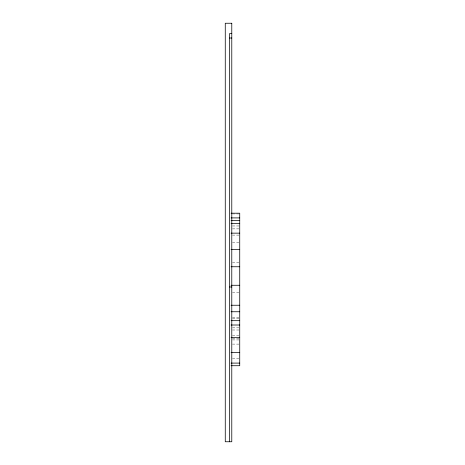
<?xml version="1.0" encoding="UTF-8"?>
<svg xmlns="http://www.w3.org/2000/svg" width="465" height="465" viewBox="0 0 465 465"><rect width="100%" height="100%" fill="white"/><g stroke="black" fill="none" stroke-linecap="round" stroke-linejoin="round"><path stroke-width="0.35" stroke-dasharray="2.33 1.74" d="M232.5 213.923L239.004 213.923M232.5 225.967L239.004 225.967M232.5 228.873L239.004 228.873M232.5 235.104L239.004 235.104M232.5 242.678L239.004 242.678M232.5 262.248L239.004 262.248M232.5 292.264L239.004 292.264M232.5 317.182L239.004 317.182M232.5 318.821L239.004 318.821M232.5 327.848L239.004 327.848M232.5 330.005L239.004 330.005M232.5 335.596L239.004 335.596M232.5 338.52L239.004 338.52M232.5 339.932L239.004 339.932M232.5 344.1L239.004 344.1M232.5 358.259L239.004 358.259"/><path stroke-width="0.7" d="M231.779 33.515L229.611 33.515L229.611 441.75M229.611 38.014L231.779 38.014M231.053 213.203L239.731 213.203L239.731 365.717L231.053 365.717M231.053 217.905L239.731 217.905M231.053 220.59L239.731 220.59M231.053 223.607L239.731 223.607M231.053 233.151L239.731 233.151M231.053 249.426L239.731 249.426M231.053 266.753L239.731 266.753M231.053 285.272L239.731 285.272M229.611 286.986L231.779 286.986M231.053 305.243L239.731 305.243M231.053 311.748L239.731 311.748M231.053 320.676L239.731 320.676M231.053 325.012L239.731 325.012M231.053 337.381L239.731 337.381M231.053 352.435L239.731 352.435M231.053 363.095L239.731 363.095M231.779 23.25L225.269 23.25L225.269 441.75L231.779 441.75L231.779 23.25"/></g></svg>
